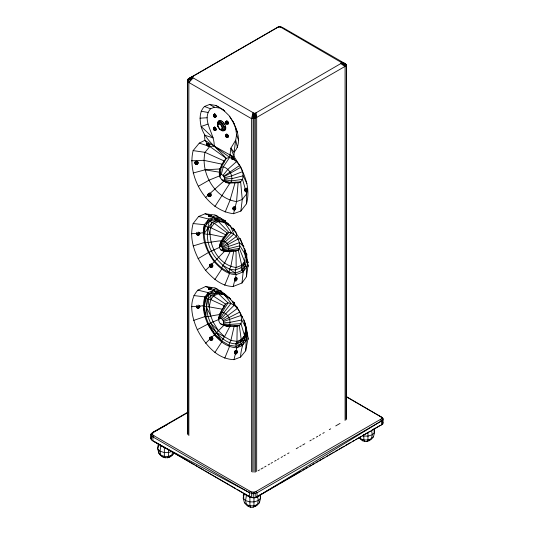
<?xml version="1.0" encoding="UTF-8"?>
<svg xmlns="http://www.w3.org/2000/svg" width="534" height="534" viewBox="0 0 534 534"><rect width="100%" height="100%" fill="white"/><g stroke="black" fill="none" stroke-linecap="round" stroke-linejoin="round"><path stroke-width="0.8" d="M158.852 450.89L158.852 453.219C162.349 459.253 170.386 459.253 173.884 453.219L169.545 457.238M187.948 434.676L187.628 79.98L188.916 78.491L277.326 27.448L279.409 26.707L282.486 27.448L345.084 63.586L346.372 65.075L346.372 419.03M188.849 435.597L188.849 82.476L187.948 80.721L192.153 76.796L278.715 26.813L277.326 27.448L277.94 27.361M251.441 471.742L251.441 118.615L253.123 112.694L191.966 77.196L187.628 79.98L187.628 433.935M252.802 472.123L253.123 112.694L253.897 113.241L255.285 113.241L342.034 62.865L279.909 26.7L278.614 26.887L281.198 26.887L280.877 27.361L282.486 27.448M255.386 472.123L255.285 113.241L256.674 117.607L256.674 471.562M235.414 277.78L236.215 274.623L235.307 273.148L235.314 269.997L236.161 267.507L236.028 250.9L238.264 250.019L239.406 248.423C240.941 241.722 236.055 232.984 228.872 232.383L227.224 233.071C214.354 247.469 217.685 254.017 236.028 250.9L234.586 250.693M226.129 121.278L226.122 122.44L225.568 122.967L226.062 123.821L227.818 124.195L228.519 123.755L228.525 122.593L227.824 121.385L226.83 120.838L225.568 122.139L225.568 122.967L227.264 123.895L228.519 123.755M233.058 159.426L231.963 158.932L231.623 157.597L232.323 156.389L234.493 159.259L233.151 159.619L231.963 158.932C230.294 155.254 234.333 161.495 232.564 158.752M233.565 229.76L234.166 229.58L234.653 230.254L233.565 229.76L233.812 229.293L233.318 228.619L233.565 229.76L234.753 230.454L233.565 229.76L233.572 228.826M233.572 301.75L233.565 302.691L234.753 303.379L234.406 302.978M246.461 203.801C251.327 187.06 243.357 170.386 234.112 156.742L230.234 155.087L214.161 146.069L204.889 140.308L199.275 143.119L193.134 150.601C186.74 176.1 206.351 210.63 233.558 213.7L240.861 211.077L246.461 203.801L246.621 193.842L247.556 188.262M219.501 246.681L220.215 246.101L221.35 246.501L225.395 241.789L233.738 234.079L230.481 225.782L222.852 221.657L221.637 219.674L221.657 218.519M217.892 216.33L214.868 215.035L205.103 213.78L198.635 216.497L193.134 223.552C188.449 240.086 195.844 257.134 205.61 270.331C212.826 278.347 221.743 286.518 233.198 286.464L241.982 283.007L246.461 276.745L246.735 266.907L247.549 262.04M220.121 217.745L213.927 216.944L208.787 219.1L204.422 224.694C202.693 237.677 206.618 250.826 214.681 261.073C220.081 267.06 226.736 273.181 235.307 273.148L241.942 270.524L245.266 265.872L246.548 258.229L245.6 251.401M245.86 329.705L244.559 335.612L241.248 339.697L236.936 341.386L230.902 340.438L224.48 336.734L218.439 330.713L213.026 321.828L210.683 315.781L209.194 306.876L210.743 299.601L210.917 295.516L208.961 294.221L208.22 292.645L197.9 290.136C187.781 300.962 191.96 317.463 197.306 329.652C204.649 343.856 216.624 359.075 233.985 359.656L240.594 357.066L245.68 350.798L248.15 337.935M245.68 350.798L246.648 331.16L245.226 323.057M220.041 290.683L214.334 289.788L208.22 292.645L205.91 298.239L206.391 307.063L205.83 316.889L208.5 323.764L214.775 334.044L221.683 340.946L229.066 345.204L236.008 346.299L240.934 344.363L244.766 339.657L246.648 331.16L245.854 329.852L244.185 320.1M164.352 447.252L164.352 456.396L165.206 457.905M363.681 434.569L363.908 439.969L364.755 441.484C368.493 442.225 371.11 439.208 373.44 436.792L374.601 432.4L374.214 428.255M207.152 143.339L207.058 144.727L207.766 145.802L208.847 145.929L210.116 144.767L207.152 143.339L206.705 143.599L206.751 144.914L207.766 145.802L209.161 145.742L207.9 144.894L206.751 144.914L207.766 145.802L208.847 145.929L210.116 144.767M219.781 129.448L217.825 125.45L218.333 124.135L218.913 123.908L219.06 121.799L219.814 120.497C223.826 120.964 226.529 125.79 225.615 129.568L224.721 130.603C219.788 132.298 214.988 124.702 218.74 120.918L219.814 120.497M220.222 314.399L205.83 316.889L204.128 306.616L204.969 296.937L208.22 292.645M219.821 176.087L220.475 174.598L221.143 167.402L226.289 158.391L229.667 157.363L236.776 161.348L227.898 169.311L223.032 175.319L224.026 176.747L224.58 178.837L224.44 179.691L223.352 180.525C214.982 176.287 221.376 163.09 226.289 158.391C217.552 148.158 204.736 140.122 201.131 126.498C199.656 119.716 199.149 111.753 204.489 106.466L209.622 104.457L215.93 105.445L222.638 109.316L224.373 110.959L215.93 105.445M220.475 174.598L221.303 174.351L223.319 166.742L229.667 157.363L230.895 148.125L235.694 140.122L236.582 134.802L235.694 128.454L233.124 121.845L229.633 116.445M254.091 472.31L254.091 118.354L254.591 113.348L255.386 118.168L251.441 118.615L188.849 82.476L192.153 77.59L187.948 80.721M208.867 215.035L208.741 216.17L209.368 216.63L210.449 216.757L211.718 215.602M236.682 232.737L236.268 236.575L221.937 247.082L221.35 246.501M241.982 283.007L243.184 271.873L245.266 265.872L244.245 263.416L244.539 261.36L239.406 248.423L228.679 250.086L222.671 249.845L221.376 250.353M240.594 357.066C240.774 345.284 248.357 334.972 245.066 322.93M240.861 211.077L242.256 199.516L240.64 181.847L242.569 179.337C244.125 173.697 241.795 167.769 238.237 163.371M196.572 161.255L196.312 164.505L197.233 164.292L198.321 162.89L197.834 161.809L196.572 161.255L195.27 161.555L194.696 162.53L195.417 164.112L196.312 164.505L196.445 164.158M198.174 305.014L197.914 308.265L198.835 308.051L199.923 306.643L199.436 305.561L197.894 307.557L197.019 307.871L196.786 307.364M209.495 215.723L209.368 216.63L210.763 216.57L209.495 215.723L208.347 215.743L210.449 216.757M245.073 189.256L245.146 188.762L246.401 188.175L246.608 191.793L245.3 191.319L244.692 190.064L245.146 188.762L245.3 191.319L244.692 190.064L245.073 189.256L245.179 191.065M246.294 188.882L246.401 188.175M246.748 259.591L246.294 260.892L246.902 262.147L246.748 259.591L246.902 262.147L248.21 262.621M246.748 332.522L246.294 333.817L246.902 335.072L246.748 332.522L246.294 333.817L246.902 335.072M229.667 157.363L214.161 146.069C215.002 133.507 200.924 120.344 210.496 108.776L214.428 107.241L219.247 107.995M217.799 123.374L218.039 121.919M193.134 223.552L204.422 224.694C200.711 237.817 206.578 251.347 214.321 261.82C220.048 268.175 227.124 274.663 236.215 274.623L243.184 271.873L246.735 266.907L245.266 265.872M198.635 216.497L208.787 219.1L205.343 226.062L204.061 233.692L207.005 234.333L209.762 234.206L224.6 237.31M219.361 128.621L220.862 129.495L222.031 128.761C222.511 126.738 221.056 124.155 218.913 123.908M208.787 219.1L209.475 220.762C206.571 230.882 206.197 241.722 211.504 251.18C215.556 260.178 224.754 265.318 229.493 273.662L224.721 285.256M244.539 261.36L241.708 265.318L236.161 267.507C216.757 265.124 205.503 240.173 211.871 222.645L216.263 220.802L222.852 221.657L228.599 223.699L221.637 219.674L214.308 218.733L209.475 220.762L205.343 226.062L208.167 227.404L210.843 227.751L225.822 234.867M223.933 162.383L224.167 160.974L205.016 152.337L193.134 150.601M237.43 147.451L235.694 140.122L234.079 152.223L230.895 148.125L234.112 156.742L234.079 152.223C241.895 143.726 237.85 130.883 233.124 121.845M222.671 249.845L222.671 248.517L221.937 247.082M243.184 271.873L241.942 270.524L244.245 263.416L245.486 255.713M246.461 276.745L248.156 264.984M163.19 457.238L158.852 453.219L157.69 448.827L158.852 444.074L160.868 446.09L160.013 451.15L160.868 455.235L164.352 456.396L168.384 456.396L171.868 455.235L172.549 451.971M257.542 496.206L258.276 500.545L257.421 504.623L253.937 505.785L249.905 505.785L246.414 504.623L244.405 502.607L243.237 498.222L244.405 493.469L246.414 495.479L245.567 500.545L246.414 504.623C250.066 509.516 256.627 506.98 259.437 502.607L260.599 498.222L260.599 495.532M222.665 309.273L209.194 306.876L204.128 306.616L205.91 298.239L208.961 294.221L214.768 291.491L224.48 294.668L216.243 293.032L214.768 291.491L214.334 289.788L208.961 294.221L206.391 307.063L207.98 316.522L210.516 323.063L221.683 340.946L221.67 342.107L214.868 352.513M228.986 272.247L229.547 269.176L230.801 266.74L233.865 250.593M208.52 193.435L207.973 194.756L208.253 195.998L209.415 196.679L210.69 196.305L211.324 195.084L210.95 193.742L209.789 193.054L208.52 193.435L207.88 194.65L208.253 195.998M210.122 264.263L209.575 265.585L209.855 266.826L211.017 267.507L212.285 267.133L212.926 265.912L212.552 264.57L211.391 263.889L210.122 264.263L209.482 265.478L209.855 266.826M210.122 337.188L209.575 338.516L209.855 339.751L211.017 340.438L212.285 340.058L212.926 338.843L212.552 337.495L211.391 336.814L210.122 337.188L209.482 338.409L209.855 339.751M197.306 329.652L208.5 323.764C216.237 331.901 223.492 343.609 236.001 343.876L240.62 342.067L244.138 337.715L244.559 335.612L240.968 323.637C243.424 315.153 237.083 303.959 228.038 302.898L225.548 304.066C222.618 309.4 216.003 316.849 219.814 323.17C225.088 327.162 233.278 327.075 239.325 325.667L240.968 323.637L229.68 324.445L223.459 323.851L222.391 324.652L221.55 324.525M247.416 334.758L246.101 340.745L242.069 345.718L236.829 347.767C223.065 347.307 213.573 335.245 207.746 323.978C203.988 315.534 201.665 305.909 204.969 296.937L193.802 295.542M223.92 307.25L224.227 305.808L210.743 299.601L208.046 299.307L205.91 298.239L204.969 296.937M246.101 340.745L244.766 339.657L244.138 337.715L245.84 329.812M244.138 337.715L245.854 329.852L245.139 323.697M223.459 323.851C224.147 321.461 222.364 318.311 219.814 318.017L218.746 318.831M252.802 118.168L253.897 113.241L254.091 118.354M218.526 319.846L219.874 314.005L225.548 304.066L213.42 296.07L210.917 295.516L208.046 299.307L209.194 306.876M233.985 359.656L235.501 353.314M236.068 350.938L236.829 347.767L240.934 344.363L240.62 342.067L241.248 339.697L239.325 325.667L228.719 325.633L222.992 324.418M374.02 432.093L374.601 429.716M233.558 213.7L234.559 209.655M235.16 207.225L236.562 201.565L238.124 182.748L240.64 181.847L230.388 182.515L228.766 183.095L226.897 182.741L221.784 179.931M233.198 286.464L234.806 280.15M158.271 443.948L157.69 448.827L160.013 451.15L164.045 452.492L168.691 452.492L171.381 451.597M259.824 495.051L260.599 498.222L258.276 500.545L254.244 501.887L249.592 501.887L245.567 500.545L243.237 498.222L243.818 493.336M219.621 124.015L221.136 120.704M219.12 318.344L220.649 312.984L222.111 312.303L228.038 302.898L218.439 293.72L213.42 296.07L210.743 299.601M235.22 182.201L230 200.317L225.148 212.098M208.333 143.573L207.766 145.802L209.562 144.167M209.935 287.332L209.368 289.562L210.763 289.501L211.718 288.527L211.164 287.926L209.368 289.562L208.347 288.674L209.495 288.654L210.763 289.501L209.368 289.562L208.347 288.674M219.401 247.289L220.816 242.249L227.224 233.071L214.321 223.292L211.871 222.645L209.475 220.762L213.927 216.944L214.308 218.733L216.263 220.802L218.406 221.577L224.574 222.371L229.827 225.401M346.286 396.835L380.075 416.34L381.349 417.301L381.47 418.816L256.1 491.44L254.544 492.094L251.901 492.021L251.387 493.469L251.387 497.615L255.192 497.715L257.028 496.94L382.738 424.076L383.125 418.85L382.564 417.742L346.493 396.649M219.828 246.267L221.63 241.208L222.585 240.807C226.743 241.154 229.567 246.214 228.679 250.086L228.018 251.013L226.723 251.521L221.884 250.426M254.544 492.094L255.192 493.57L255.192 497.715L251.387 497.615L249.371 496.767L151.436 439.909L150.875 438.801L150.875 434.656L152.263 433.948L153.658 432.3L187.608 412.702M150.875 438.801L151.262 433.568L152.604 432.507L187.828 412.168M198.047 307.918L197.914 308.265L197.019 307.871L196.298 306.282M219.814 318.017L222.111 312.303C227.411 312.917 231.122 319.479 229.68 324.445L228.719 325.633L227.471 326.12L222.391 324.652M224.721 358.201L229.487 346.613L229.066 345.204L229.56 342.861L230.902 340.438L234.206 326.027L237.189 326.501L236.936 341.386L236.001 343.876L236.008 346.299L236.829 347.767M346.052 419.777L346.372 65.075L342.034 62.865L346.052 64.334L341.847 62.465L345.084 63.586L340.906 62.017M220.215 246.101L222.585 240.807L228.872 232.383L218.406 221.577L214.321 223.292L210.843 227.751M232.811 208.2L233.865 206.938L234.94 206.738L235.648 207.245L235.748 208.487L235.174 209.749L234.266 210.276L232.884 209.081L232.811 208.2L234.366 207.299L235.648 207.245M234.413 279.035L237.35 279.322L237.25 278.074L235.467 277.767L234.827 278.888L234.486 279.916L235.868 281.104L234.486 279.916L234.413 279.035L234.82 278.147L236.542 277.567M234.413 351.959L235.467 350.698L236.542 350.491L237.25 350.998L237.35 352.246L236.776 353.501L235.868 354.035L234.486 352.841L234.413 351.959L235.968 351.052L237.25 350.998M230.641 250.613L224.574 263.149L222.872 265.318L221.617 267.988L221.67 269.149L214.868 279.569M246.675 260.091L246.294 260.892L246.781 261.894L248.043 262.267M218.74 120.918L217.532 123.02L217.959 124.669M197.834 161.809L197.293 162.843L195.417 164.112L194.696 162.53M199.436 232.637L199.923 233.718L198.835 235.127L197.914 235.334L198.174 232.083L199.436 232.637L198.895 233.672L197.019 234.947L196.786 234.433M224.086 325.126L214.334 334.778L221.683 340.946L224.48 336.734L230.254 325.667M233.999 158.691L232.804 159.225L231.963 158.932L233.158 157.617M246.868 259.844L246.294 260.892L246.975 261.647L248.317 261.92M246.975 334.578L246.294 333.817L246.868 332.769M167.529 457.905L168.384 456.396L168.557 450.249M253.083 507.3L253.937 505.785L253.977 497.394M367.085 441.484L367.933 439.969L368.019 432.326M220.655 318.144L223.859 312.577L231.022 303.372L224.947 295.289M220.368 124.455L222.538 121.518M226.082 134.475L225.555 135.376L226.089 137.031L226.803 137.405L228.552 136.911L228.525 135.763L226.783 134.041L226.082 134.475L226.109 135.623L225.568 136.19L227.297 137.098L228.552 136.911M244.559 335.612L240.62 342.067L244.766 339.657M229.987 183.042L214.868 206.625M220.796 246.181L224.02 240.994L231.356 232.704L224.574 222.371L214.308 218.733L220.035 218.119M251.901 497.655L249.371 496.767L249.371 492.628L250.192 491.307L251.901 492.021M211.871 222.645L204.061 233.692L203.067 232.804L199.189 233.124M232.464 156.662L231.716 157.79L231.963 158.932M226.783 134.041L225.555 135.376L226.803 137.405L227.297 137.098L226.763 135.442L226.049 135.069L226.089 137.031M244.245 263.416L241.194 267.681L235.314 269.997L229.547 269.176L222.872 265.318M214.568 126.979L213.34 128.3L213.88 129.949L214.575 130.343L216.317 129.855L215.549 127.526L214.568 126.979L213.34 128.3L213.814 129.402L214.575 130.343L216.317 129.855M226.83 120.838L225.568 122.139L226.763 124.208L227.264 123.074L226.77 122.219L226.069 121.832L226.062 123.821L226.823 123.648M214.621 113.775L213.353 115.07L213.854 116.746L214.534 117.14L216.29 116.699L215.582 114.336L214.621 113.775L213.353 115.07L213.794 116.165L214.534 117.14L216.29 116.699M209.789 193.054L209.021 194.93L209.415 196.679M211.391 263.889L210.623 265.758L211.017 267.507M211.391 336.814L210.623 338.683L211.017 340.438M250.192 491.307L153.892 435.711L152.898 436.932L152.898 441.071L249.371 492.628L253.31 493.796L257.028 492.802L381.396 420.999L382.738 419.938L383.125 418.85L381.737 418.069M214.161 146.069L209.809 146.496L205.016 152.337C200.297 172.923 214.902 198.548 236.562 201.565L242.256 199.516L246.621 193.842L245.767 190.785M221.55 318.664L225.722 313.652L234.206 305.208L232.223 301.109M211.277 288.787L210.449 289.682L208.741 289.094M213.42 296.07L216.243 293.032L222.711 294.04L230.695 299.08M198.321 162.89L197.233 164.292L195.077 163.351L195.27 161.555M199.923 233.718L198.835 235.127L196.679 234.179L196.298 233.358L196.872 232.383L197.894 234.626L199.235 234.433L198.001 233.285L197.086 233.492L196.679 234.179L197.914 235.334M199.923 306.643L198.835 308.051L196.679 307.11L196.872 305.308M188.849 82.476L193.094 78.037M225.001 250.88L211.417 264.657M213.947 128.527L213.366 129.108L215.048 130.049L215.015 129.241L213.807 128.006L213.88 129.949L214.668 129.722M255.098 506.626L257.321 504.517M369.094 440.81L373.44 436.792M205.61 270.331L210.256 265.792M205.61 343.275L210.262 338.743M212.005 337.047L214.334 334.778M205.69 197.467L208.54 194.79M209.682 193.715L224.147 180.886M221.083 125.156L223.853 122.833M213.96 115.351L213.366 115.885L215.008 116.846L215.002 116.025L213.834 114.777L213.854 116.746M258.376 503.562L259.437 502.607L259.437 501.059M152.263 433.948L152.657 434.723L151.436 435.764L151.436 439.909M227.791 134.575L226.056 136.464L228.525 135.763M215.549 127.526L213.814 129.402L216.277 128.721M241.248 339.697L236.001 343.876L240.934 344.363L242.069 345.718M227.824 121.385L226.042 123.227L228.525 122.593M222.431 319.579L237.316 308.458L237.27 307.057M215.582 114.336L213.794 116.165L216.277 115.551M346.372 65.075L341.847 63.266L346.052 65.822L255.386 118.168M223.739 176.3L239.693 165.4M187.628 79.98L192.153 76.796L187.948 79.232L193.094 76.349L188.916 78.491M254.544 497.728L257.028 496.94L381.396 420.999L380.341 419.711M198.067 258.676L208.34 252.569L219.788 247.222M236.542 350.491L234.82 351.072L234.987 353.201L235.868 354.035M258.116 470.734L259.551 469.907M260.986 469.072L263.142 467.831M264.584 466.996L266.019 466.169M268.175 464.92L269.61 464.093M271.052 463.265L272.487 462.431M274.643 461.189L276.085 460.361M277.52 459.527L278.955 458.699M281.111 457.451L282.553 456.623M283.988 455.796L285.423 454.961M287.586 453.72L289.021 452.892M296.21 448.74L298.366 447.492M299.801 446.664L301.236 445.837M302.678 445.002L304.834 443.761M309.867 440.857L311.302 440.023M312.737 439.195L314.179 438.367M316.335 437.119L317.77 436.291M319.212 435.457L320.647 434.629M322.803 433.388L324.238 432.553M329.271 429.65L330.706 428.822M335.739 425.912L340.051 423.422M256.821 496.66L258.269 495.826M259.711 494.991L261.88 493.736M263.322 492.902L264.771 492.074M266.212 491.24L268.382 489.985M269.824 489.151L274.877 486.234M276.325 485.399L278.494 484.144M279.936 483.317L284.989 480.393M286.438 479.559L294.381 474.973M295.829 474.139L300.882 471.222M303.052 469.967L304.493 469.132M305.942 468.298L307.384 467.464M309.553 466.215L310.995 465.381M312.443 464.547L313.885 463.712M316.055 462.464L317.496 461.63M318.938 460.795L321.108 459.54M322.556 458.706L323.998 457.878M326.167 456.623L327.609 455.789M329.051 454.955L331.22 453.706M332.669 452.872L334.11 452.038M335.552 451.203L337.722 449.948M339.163 449.121L344.223 446.197M345.665 445.363L350.725 442.446M352.166 441.611L354.336 440.363M355.777 439.529L360.837 436.605M362.279 435.771L370.229 431.185M371.671 430.351L380.341 425.344M198.401 186.239L209.128 180.138L220.622 175.459M240.874 167.215L224.026 176.747M164.305 426.139L152.604 432.507L153.658 432.3M165.774 425.344L167.235 424.55M222.324 247.669L237.904 239.098L240.086 238.451M239.646 312.15L223.085 320.62M224.927 124.489L221.657 126.051M208.5 323.764L219.194 319.325M210.369 216.143L209.368 216.63L208.347 215.743M197.9 290.136L205.61 286.531L214.868 287.986L217.138 288.967M210.917 295.516L216.243 293.032L208.961 294.221M210.95 193.742L208.24 195.704L210.69 196.305M212.552 264.57L209.842 266.539L212.285 267.133M212.552 337.495L209.842 339.464L212.285 340.058M242.569 171.601L231.636 175.913L224.44 177.809M246.568 188.535L245.266 189.016L244.692 190.064L245.373 190.818L246.715 191.085M207.933 124.095L201.131 126.498L213.24 137.932L204.489 135.142L204.889 140.308L207.839 144.02M193.702 320.373L204.889 316.622L205.83 316.889L203.08 305.788L199.195 306.095M225.628 126.298L222.031 127.025M193.134 245.96L204.422 242.483C210.369 243.017 216.55 240.567 222.665 240.861M223.459 321.548L240.988 315.454L242.536 317.009M234.166 302.511L233.565 302.691L234.653 303.185M246.962 260.692L246.294 260.892L246.688 261.046M246.294 333.817L246.962 333.623M152.53 433.194L151.262 433.568L150.875 434.656L152.898 436.932L249.371 492.628M381.47 424.45L382.738 424.076L382.738 419.938L381.47 418.816M222.671 248.517L239.406 242.716L243.965 246.701M193.134 173.016L205.016 169.819L220.008 168.951M209.615 216.59L208.661 215.562M209.615 289.515L208.661 288.487M225.869 128.033L222.164 127.953M222.771 249.238L228.926 248.584L239.839 245.82L245.173 254.211M246.701 189.737L244.692 190.064L245.086 190.211M230.054 250.933L232.343 250.726M191.426 233.765L196.859 233.318M220.902 291.003L214.768 291.491L221.683 292.585L224.801 293.733M223.679 322.823L230.154 322.309L241.768 319.986L245.814 327.542M191.426 306.71L196.866 306.282M199.97 118.194L207.038 117.747M234.026 207.265L233.218 207.312L233.224 208.06L233.385 209.441L234.266 210.276M235.627 278.101L234.82 278.147L234.987 280.27L236.041 279.008L235.968 278.127L234.827 278.888L236.776 280.577M191.426 160.821L203.681 160.307L222.785 164.332M224.58 178.837L232.016 178.623L243.164 175.806L246.928 183.716M225.615 129.568L224.053 129.608L222.031 128.761M209.475 220.762L216.263 220.802M227.264 325.88L225.722 325.847L223.859 324.772M211.324 195.084L207.88 194.65M212.926 265.912L209.482 265.478M212.926 338.843L209.482 338.409M224.721 130.603L222.104 130.783L220.862 129.495M218.439 293.72L222.711 294.04L221.683 292.585L221.67 290.943M222.404 250.219L228.018 251.013L238.264 250.019L241.708 265.318L241.194 267.681L241.942 270.524M220.796 250.012L223.212 250.379M205.016 169.819L219.534 172.215M224.44 179.691L231.636 180.899L242.569 179.337L245.346 189.263M201.131 111.239L207.933 112.427M235.941 182.334L238.124 182.748L228.766 183.095L223.352 180.525M235.748 208.487L233.224 208.06L232.884 209.081L233.385 209.441L234.032 209.068L234.366 207.299L233.865 206.938L233.224 208.06L235.174 209.749M237.35 352.246L234.827 351.819L234.486 352.841L234.987 353.201L236.041 351.933L235.968 351.052L235.467 350.698L234.827 351.819L236.776 353.501M220.655 324.004L223.058 324.579M380.075 416.34L381.049 416.6M199.275 143.119L209.809 146.496L226.289 158.391M362.252 435.624L363.594 436.071L368.246 436.071L372.271 434.729L374.601 432.4L373.827 429.236M359.409 437.8L362.74 440.81L364.755 441.484M160.868 446.09L163.658 447.018M246.414 495.479L249.905 496.647L249.905 505.785L250.76 507.3M221.637 219.674L225.361 220.949M223.966 180.305L230.388 182.515L231.636 180.899C233.038 174.978 228.899 168.677 223.319 166.742L221.143 167.402L219.774 169.071L219.961 175.225M205.103 213.78L213.927 216.944M381.349 417.301L382.564 417.742M214.868 215.035L225.608 220.942M205.61 286.531L214.334 289.788M204.489 106.466L210.496 108.776M346.052 65.822L340.906 63.713L345.084 66.563L345.084 420.518M207.139 145.341L208.013 145.762M216.237 332.462L224.48 336.734M222.651 180.385L226.897 182.741M221.303 174.351L223.032 175.319M224.507 250.786L225.475 251.34M214.868 287.986C234.333 297.278 246.428 318.364 248.17 339.477M226.369 295.289L221.683 292.585L230.695 299.18M225.194 295.082L227.33 296.317M153.892 441.344L155.334 442.172M156.769 443.006L194.136 464.58M195.577 465.408L197.013 466.235M198.448 467.07L203.481 469.973M204.916 470.801L229.353 484.912M230.788 485.74L235.821 488.643M237.256 489.471L250.192 496.94M209.622 104.457L214.428 107.241M214.655 116.559L215.616 117.12M224.574 222.371L229.206 225.321M225.114 295.088L229.58 298.012M221.543 129.328L223.285 130.496L224.053 129.608C224.841 126.351 222.511 122.199 219.06 121.799L218.132 122.166L218.333 124.135M229.547 269.176L235.307 273.148M238.117 163.417L230.234 155.087L232.21 156.535M203.08 305.788L204.128 306.616M152.657 434.723L153.892 435.711M253.249 497.882L253.249 492.255M359.462 437.746L362.74 440.81M244.405 502.607L248.744 506.626M230.234 155.087L232.016 156.796M235.587 160.213L236.776 161.348M210.516 323.063L218.439 330.713M232.764 228.031L233.905 229.159M224.213 220.435L235.908 231.923M222.638 109.316L229.199 115.765L234.079 123.554M223.078 179.998L224.607 181.527M206.705 143.599L207.265 144.2M208.827 145.261L209.809 146.496M217.532 125.75L217.945 126.298M207.746 323.978L214.775 334.044M256.1 491.44L257.028 492.802L257.028 496.94M204.422 224.694L205.343 226.062M246.548 258.229L245.406 256.5L244.232 248.217M234.159 230.234L240.567 240.146L246.461 254.338L248.17 266.526M382.564 421.88L383.125 422.995M206.391 307.063L210.683 315.781M246.441 191.439L246.608 191.793M235.694 128.454L237.43 132.198M217.325 124.275L217.825 125.45M240.287 238.685L243.324 246.02M236.582 134.802L238.598 140.495M246.581 253.59L247.015 255.078M243.237 495.532L243.818 497.908M208.167 227.404L209.762 234.206M360.076 437.172L360.417 438.808L363.908 439.969L367.933 439.969L371.424 438.808L372.271 434.729L371.544 430.391M219.394 171.341L219.774 174.051M256.06 112.694L256.674 117.607M246.688 333.97L246.781 334.825M244.679 248.751L244.826 250.299M245.046 252.622L245.406 256.5L245.293 249.945M219.821 174.818L219.961 177.108M381.396 420.999L381.396 425.137M210.409 195.064L209.962 195.925L208.427 193.895L209.321 193.628L210.149 194.116L210.409 195.064M212.011 265.892L211.564 266.753L210.029 264.724L210.923 264.457L211.744 264.944L212.011 265.892M212.011 338.823L211.564 339.684L210.029 337.655L210.923 337.388L211.744 337.868L212.011 338.823M196.399 162.449L195.484 162.663L196.292 163.798L197.64 163.604L196.399 162.449M198.001 306.209L197.086 306.423L197.894 307.557L199.235 307.364L198.001 306.209"/></g></svg>
